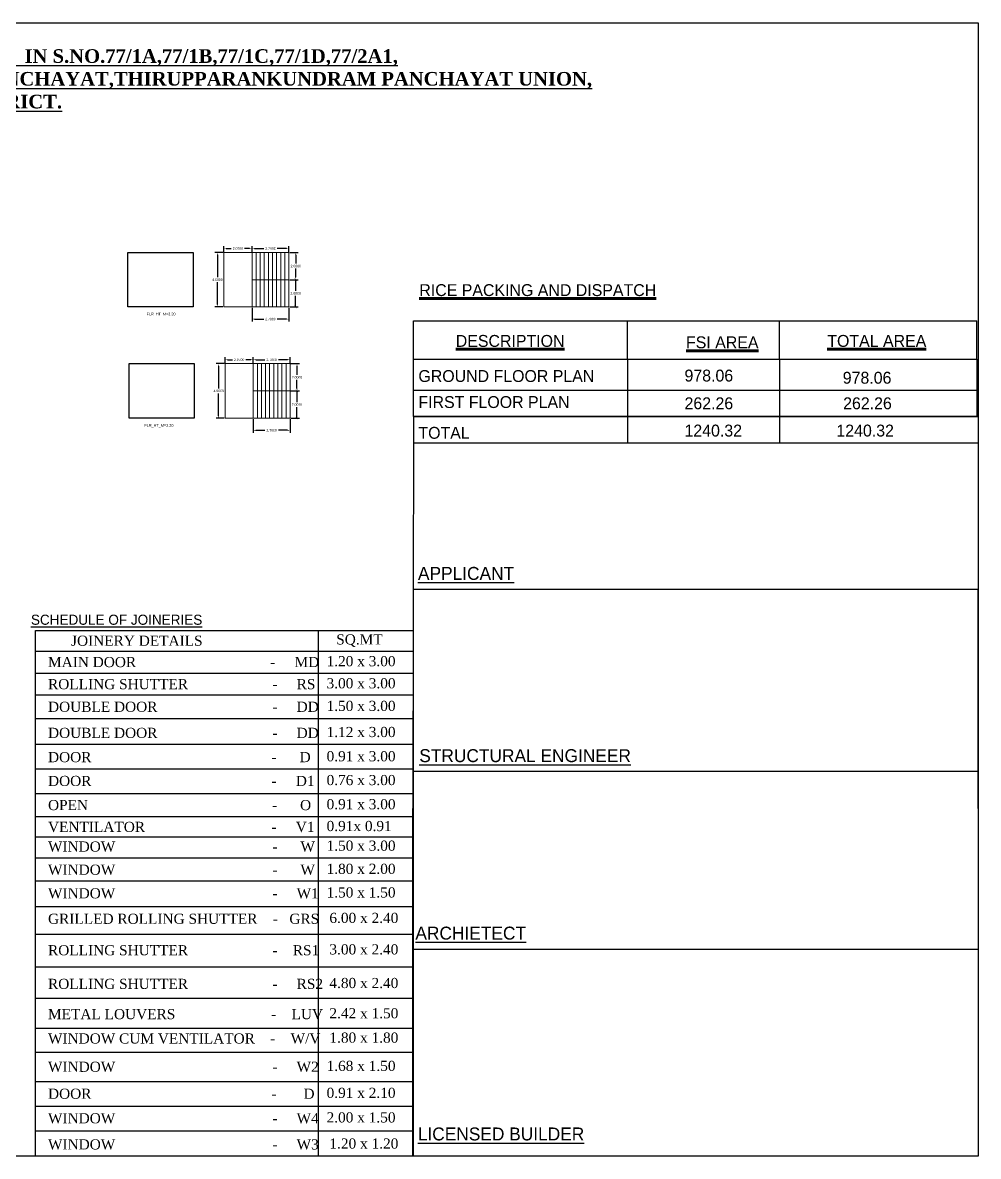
# Model space of a CAD drawing. Header units: metres. Extents: x 1422408 to 2565053, y 3723 to 80428.
# Drawn here: x 2267710.2 to 2267780.3, y 4174 to 4257.1 of the extents above; entities that cross this region are included whole.
import ezdxf

# ---------------------------------------------------------------- set-up
doc = ezdxf.new("R2010")
doc.units = ezdxf.units.M
doc.header["$LTSCALE"] = 3.5
doc.header["$MEASUREMENT"] = 0
doc.layers.get('0').update_dxf_attribs({"linetype": 'CONTINUOUS'})
doc.layers.get('DEFPOINTS').update_dxf_attribs({"linetype": 'CONTINUOUS'})
doc.layers.add('BLK_1_FLR_0_STAIR_1', color=1, linetype='CONTINUOUS')
doc.layers.add('BLK_1_FLR_1_STAIR_1', color=1, linetype='CONTINUOUS')
for name, color, linetype, lineweight in [('BLK_1_FLR_0_STAIR_1_FLIGHT_1', 7, 'CONTINUOUS', 0), ('BLK_1_FLR_0_STAIR_1_FLIGHT_2', 7, 'CONTINUOUS', 0), ('BLK_1_FLR_0_STAIR_1_LANDING_1', 7, 'CONTINUOUS', 0), ('BLK_1_FLR_1_STAIR_1_FLIGHT_1', 7, 'CONTINUOUS', 0), ('BLK_1_FLR_1_STAIR_1_FLIGHT_2', 7, 'CONTINUOUS', 0), ('BLK_1_FLR_1_STAIR_1_LANDING_1', 7, 'CONTINUOUS', 0)]:
    doc.layers.add(name, color=color, linetype=linetype, lineweight=lineweight)
doc.styles.add('ANAND', font='times.ttf')
doc.styles.add('SAR', font='times.ttf', dxfattribs={"height": 0.4})
doc.styles.add('sar dim', font='GOTHIC.TTF', dxfattribs={"height": 0.75})
doc.styles.add('THIN', font='GOTHIC.TTF', dxfattribs={"height": 1})
doc.styles.add('thin2', font='arial.ttf', dxfattribs={"height": 0.3})
doc.dimstyles.get("Standard").update_dxf_attribs({"dimtxt": 0.18, "dimasz": 0.18, "dimexe": 0.18, "dimexo": 0.0625, "dimgap": 0.09, "dimtad": 0, "dimtih": 1, "dimtoh": 1, "dimdec": 4, "dimzin": 0, "dimdsep": 46, "dimtxsty": 'Standard', "dimcen": 0.09, "dimadec": 0, "dimazin": 0, "dimtfac": 1, "dimtdec": 4, "dimtofl": 0, "dimtmove": 0, "dimatfit": 3, "dimfxl": 0, "dimtolj": 1, "dimtzin": 0, "dimarcsym": 0})
doc.dimstyles.new('STANDARD$0', dxfattribs={"dimtxt": 0.25, "dimasz": 0.1, "dimexe": 2, "dimexo": 2, "dimgap": 0, "dimtad": 0, "dimzin": 0, "dimdsep": 46, "dimtxsty": 'ANAND', "dimcen": 0.0625, "dimdle": 2.5, "dimse1": 1, "dimse2": 1, "dimclrd": 2, "dimclre": 9, "dimadec": 0, "dimazin": 0, "dimtfac": 1, "dimtix": 1, "dimtofl": 0, "dimtmove": 2, "dimatfit": 3, "dimldrblk": 'OBLIQUE', "dimfxl": 0, "dimtolj": 1, "dimtzin": 0, "dimarcsym": 0})

# ---------------------------------------------------------------- blocks, each defined once
blk = doc.blocks.new('*D609')
at = {"layer": 'BLK_1_FLR_0_STAIR_1_FLIGHT_1', "color": 0, "linetype": 'Continuous', "lineweight": -2}
for p, q in [((2267729.815, 4240.293), (2267730.438, 4240.293)), ((2267730.258, 4240.113), (2267730.258, 4239.473)), ((2267730.258, 4238.473), (2267730.258, 4239.113)), ((2267729.815, 4238.293), (2267730.438, 4238.293))]:
    blk.add_line(p, q, dxfattribs=at)
at = {"layer": 'BLK_1_FLR_0_STAIR_1_FLIGHT_1', "color": 0, "linetype": 'Continuous'}
for points in [[(2267730.228, 4240.113), (2267730.288, 4240.113), (2267730.258, 4240.293)], [(2267730.228, 4238.473), (2267730.288, 4238.473), (2267730.258, 4238.293)]]:
    blk.add_solid(points, dxfattribs=at)
at = {"layer": 'DEFPOINTS', "color": 0, "linetype": 'Continuous'}
for p in [(2267729.752, 4240.293), (2267730.258, 4240.293), (2267729.752, 4238.293)]:
    blk.add_point(p, dxfattribs=at)
at = {"layer": 'BLK_1_FLR_0_STAIR_1_FLIGHT_1', "color": 0, "linetype": 'Continuous', "insert": (2267730.258, 4239.293), "char_height": 0.18, "attachment_point": 5}
blk.add_mtext('\\A1;2.0000', dxfattribs=at)
blk = doc.blocks.new('*D610')
at = {"layer": 'BLK_1_FLR_0_STAIR_1_FLIGHT_1', "color": 0, "linetype": 'Continuous', "lineweight": -2}
for p, q in [((2267727.052, 4240.293), (2267727.052, 4240.757)), ((2267727.232, 4240.577), (2267727.907, 4240.577)), ((2267729.572, 4240.577), (2267728.897, 4240.577)), ((2267729.752, 4240.293), (2267729.752, 4240.757))]:
    blk.add_line(p, q, dxfattribs=at)
at = {"layer": 'BLK_1_FLR_0_STAIR_1_FLIGHT_1', "color": 0, "linetype": 'Continuous'}
for points in [[(2267727.232, 4240.607), (2267727.232, 4240.547), (2267727.052, 4240.577)], [(2267729.572, 4240.607), (2267729.572, 4240.547), (2267729.752, 4240.577)]]:
    blk.add_solid(points, dxfattribs=at)
at = {"layer": 'DEFPOINTS', "color": 0, "linetype": 'Continuous'}
for p in [(2267729.752, 4240.577), (2267727.052, 4240.23), (2267729.752, 4240.23)]:
    blk.add_point(p, dxfattribs=at)
at = {"layer": 'BLK_1_FLR_0_STAIR_1_FLIGHT_1', "color": 0, "linetype": 'Continuous', "insert": (2267728.402, 4240.577), "char_height": 0.18, "attachment_point": 5}
blk.add_mtext('\\A1;2.7000', dxfattribs=at)
blk = doc.blocks.new('*D611')
at = {"layer": 'BLK_1_FLR_0_STAIR_1_LANDING_1', "color": 0, "lineweight": -2}
for p, q in [((2267724.982, 4240.293), (2267724.982, 4240.757)), ((2267725.162, 4240.577), (2267725.522, 4240.577)), ((2267726.872, 4240.577), (2267726.512, 4240.577)), ((2267727.052, 4240.293), (2267727.052, 4240.757))]:
    blk.add_line(p, q, dxfattribs=at)
at = {"layer": 'BLK_1_FLR_0_STAIR_1_LANDING_1', "color": 0}
for points in [[(2267725.162, 4240.607), (2267725.162, 4240.547), (2267724.982, 4240.577)], [(2267726.872, 4240.607), (2267726.872, 4240.547), (2267727.052, 4240.577)]]:
    blk.add_solid(points, dxfattribs=at)
at = {"layer": 'DEFPOINTS', "color": 0}
for p in [(2267727.052, 4240.577), (2267724.982, 4240.23), (2267727.052, 4240.23)]:
    blk.add_point(p, dxfattribs=at)
at = {"layer": 'BLK_1_FLR_0_STAIR_1_LANDING_1', "color": 0, "insert": (2267726.017, 4240.577), "char_height": 0.18, "attachment_point": 5}
blk.add_mtext('\\A1;2.0700', dxfattribs=at)
blk = doc.blocks.new('*D612')
at = {"layer": 'BLK_1_FLR_0_STAIR_1_LANDING_1', "color": 0, "lineweight": -2}
for p, q in [((2267724.92, 4240.293), (2267724.336, 4240.293)), ((2267724.516, 4240.113), (2267724.516, 4238.473)), ((2267724.516, 4236.473), (2267724.516, 4238.113)), ((2267724.92, 4236.293), (2267724.336, 4236.293))]:
    blk.add_line(p, q, dxfattribs=at)
at = {"layer": 'BLK_1_FLR_0_STAIR_1_LANDING_1', "color": 0}
for points in [[(2267724.486, 4240.113), (2267724.546, 4240.113), (2267724.516, 4240.293)], [(2267724.486, 4236.473), (2267724.546, 4236.473), (2267724.516, 4236.293)]]:
    blk.add_solid(points, dxfattribs=at)
at = {"layer": 'DEFPOINTS', "color": 0}
for p in [(2267724.982, 4240.293), (2267724.516, 4236.293), (2267724.982, 4236.293)]:
    blk.add_point(p, dxfattribs=at)
at = {"layer": 'BLK_1_FLR_0_STAIR_1_LANDING_1', "color": 0, "insert": (2267724.516, 4238.293), "char_height": 0.18, "attachment_point": 5}
blk.add_mtext('\\A1;4.0000', dxfattribs=at)
blk = doc.blocks.new('*D613')
at = {"layer": 'BLK_1_FLR_0_STAIR_1_FLIGHT_2', "color": 0, "linetype": 'Continuous', "lineweight": -2}
for p, q in [((2267727.052, 4236.23), (2267727.052, 4235.227)), ((2267729.752, 4236.23), (2267729.752, 4235.227)), ((2267727.232, 4235.407), (2267727.907, 4235.407)), ((2267729.572, 4235.407), (2267728.897, 4235.407))]:
    blk.add_line(p, q, dxfattribs=at)
at = {"layer": 'BLK_1_FLR_0_STAIR_1_FLIGHT_2', "color": 0, "linetype": 'Continuous'}
for points in [[(2267727.232, 4235.437), (2267727.232, 4235.377), (2267727.052, 4235.407)], [(2267729.572, 4235.437), (2267729.572, 4235.377), (2267729.752, 4235.407)]]:
    blk.add_solid(points, dxfattribs=at)
at = {"layer": 'DEFPOINTS', "color": 0, "linetype": 'Continuous'}
for p in [(2267727.052, 4236.293), (2267729.752, 4236.293), (2267729.752, 4235.407)]:
    blk.add_point(p, dxfattribs=at)
at = {"layer": 'BLK_1_FLR_0_STAIR_1_FLIGHT_2', "color": 0, "linetype": 'Continuous', "insert": (2267728.402, 4235.407), "char_height": 0.18, "attachment_point": 5}
blk.add_mtext('\\A1;2.7000', dxfattribs=at)
blk = doc.blocks.new('_ArchTick')
at = {"color": 0, "linetype": 'ByBlock', "const_width": 0.15}
blk.add_lwpolyline([(-0.5, -0.5), (0.5, 0.5)], dxfattribs=at)
blk = doc.blocks.new('*D614')
at = {"layer": 'BLK_1_FLR_0_STAIR_1_FLIGHT_2', "color": 0, "linetype": 'Continuous', "lineweight": -2}
for p, q in [((2267729.815, 4238.293), (2267730.43, 4238.293)), ((2267730.25, 4238.293), (2267730.25, 4237.473)), ((2267730.25, 4236.293), (2267730.25, 4237.113)), ((2267729.815, 4236.293), (2267730.43, 4236.293))]:
    blk.add_line(p, q, dxfattribs=at)
at = {"layer": 'DEFPOINTS', "color": 0, "linetype": 'Continuous'}
for p in [(2267729.752, 4238.293), (2267729.752, 4236.293), (2267730.25, 4236.293)]:
    blk.add_point(p, dxfattribs=at)
at = {"layer": 'BLK_1_FLR_0_STAIR_1_FLIGHT_2', "color": 0, "linetype": 'Continuous', "lineweight": -2, "xscale": 0.18, "yscale": 0.18, "zscale": 0.18}
for p, rotation in [((2267730.25, 4238.293), 90), ((2267730.25, 4236.293), 270)]:
    blk.add_blockref('_ArchTick', p, dxfattribs=dict(at, rotation=rotation))
at = {"layer": 'BLK_1_FLR_0_STAIR_1_FLIGHT_2', "color": 0, "linetype": 'Continuous', "insert": (2267730.25, 4237.293), "char_height": 0.18, "attachment_point": 5}
blk.add_mtext('\\A1;2.0000', dxfattribs=at)
blk = doc.blocks.new('*D615')
at = {"layer": 'BLK_1_FLR_1_STAIR_1_FLIGHT_1', "color": 0, "linetype": 'Continuous', "lineweight": -2}
for p, q in [((2267729.905, 4232.142), (2267730.528, 4232.142)), ((2267730.348, 4231.962), (2267730.348, 4231.322)), ((2267730.348, 4230.322), (2267730.348, 4230.962)), ((2267729.905, 4230.142), (2267730.528, 4230.142))]:
    blk.add_line(p, q, dxfattribs=at)
at = {"layer": 'BLK_1_FLR_1_STAIR_1_FLIGHT_1', "color": 0, "linetype": 'Continuous'}
for points in [[(2267730.318, 4231.962), (2267730.378, 4231.962), (2267730.348, 4232.142)], [(2267730.318, 4230.322), (2267730.378, 4230.322), (2267730.348, 4230.142)]]:
    blk.add_solid(points, dxfattribs=at)
at = {"layer": 'DEFPOINTS', "color": 0, "linetype": 'Continuous'}
for p in [(2267729.842, 4232.142), (2267730.348, 4232.142), (2267729.842, 4230.142)]:
    blk.add_point(p, dxfattribs=at)
at = {"layer": 'BLK_1_FLR_1_STAIR_1_FLIGHT_1', "color": 0, "linetype": 'Continuous', "insert": (2267730.348, 4231.142), "char_height": 0.18, "attachment_point": 5}
blk.add_mtext('\\A1;2.0000', dxfattribs=at)
blk = doc.blocks.new('*D616')
at = {"layer": 'BLK_1_FLR_1_STAIR_1_FLIGHT_1', "color": 0, "linetype": 'Continuous', "lineweight": -2}
for p, q in [((2267727.142, 4232.142), (2267727.142, 4232.606)), ((2267727.322, 4232.426), (2267727.997, 4232.426)), ((2267729.662, 4232.426), (2267728.987, 4232.426)), ((2267729.842, 4232.142), (2267729.842, 4232.606))]:
    blk.add_line(p, q, dxfattribs=at)
at = {"layer": 'BLK_1_FLR_1_STAIR_1_FLIGHT_1', "color": 0, "linetype": 'Continuous'}
for points in [[(2267727.322, 4232.456), (2267727.322, 4232.396), (2267727.142, 4232.426)], [(2267729.662, 4232.456), (2267729.662, 4232.396), (2267729.842, 4232.426)]]:
    blk.add_solid(points, dxfattribs=at)
at = {"layer": 'DEFPOINTS', "color": 0, "linetype": 'Continuous'}
for p in [(2267729.842, 4232.426), (2267727.142, 4232.079), (2267729.842, 4232.079)]:
    blk.add_point(p, dxfattribs=at)
at = {"layer": 'BLK_1_FLR_1_STAIR_1_FLIGHT_1', "color": 0, "linetype": 'Continuous', "insert": (2267728.492, 4232.426), "char_height": 0.18, "attachment_point": 5}
blk.add_mtext('\\A1;2.7000', dxfattribs=at)
blk = doc.blocks.new('*D617')
at = {"layer": 'BLK_1_FLR_1_STAIR_1_LANDING_1', "color": 0, "lineweight": -2}
for p, q in [((2267725.072, 4232.142), (2267725.072, 4232.606)), ((2267725.252, 4232.426), (2267725.612, 4232.426)), ((2267726.962, 4232.426), (2267726.602, 4232.426)), ((2267727.142, 4232.142), (2267727.142, 4232.606))]:
    blk.add_line(p, q, dxfattribs=at)
at = {"layer": 'BLK_1_FLR_1_STAIR_1_LANDING_1', "color": 0}
for points in [[(2267725.252, 4232.456), (2267725.252, 4232.396), (2267725.072, 4232.426)], [(2267726.962, 4232.456), (2267726.962, 4232.396), (2267727.142, 4232.426)]]:
    blk.add_solid(points, dxfattribs=at)
at = {"layer": 'DEFPOINTS', "color": 0}
for p in [(2267727.142, 4232.426), (2267725.072, 4232.079), (2267727.142, 4232.079)]:
    blk.add_point(p, dxfattribs=at)
at = {"layer": 'BLK_1_FLR_1_STAIR_1_LANDING_1', "color": 0, "insert": (2267726.107, 4232.426), "char_height": 0.18, "attachment_point": 5}
blk.add_mtext('\\A1;2.0700', dxfattribs=at)
blk = doc.blocks.new('*D618')
at = {"layer": 'BLK_1_FLR_1_STAIR_1_LANDING_1', "color": 0, "lineweight": -2}
for p, q in [((2267725.01, 4232.142), (2267724.427, 4232.142)), ((2267724.607, 4231.962), (2267724.607, 4230.322)), ((2267724.607, 4228.322), (2267724.607, 4229.962)), ((2267725.01, 4228.142), (2267724.427, 4228.142))]:
    blk.add_line(p, q, dxfattribs=at)
at = {"layer": 'BLK_1_FLR_1_STAIR_1_LANDING_1', "color": 0}
for points in [[(2267724.577, 4231.962), (2267724.637, 4231.962), (2267724.607, 4232.142)], [(2267724.577, 4228.322), (2267724.637, 4228.322), (2267724.607, 4228.142)]]:
    blk.add_solid(points, dxfattribs=at)
at = {"layer": 'DEFPOINTS', "color": 0}
for p in [(2267725.072, 4232.142), (2267724.607, 4228.142), (2267725.072, 4228.142)]:
    blk.add_point(p, dxfattribs=at)
at = {"layer": 'BLK_1_FLR_1_STAIR_1_LANDING_1', "color": 0, "insert": (2267724.607, 4230.142), "char_height": 0.18, "attachment_point": 5}
blk.add_mtext('\\A1;4.0000', dxfattribs=at)
blk = doc.blocks.new('*D619')
at = {"layer": 'BLK_1_FLR_1_STAIR_1_FLIGHT_2', "color": 0, "linetype": 'Continuous', "lineweight": -2}
for p, q in [((2267727.142, 4228.079), (2267727.142, 4227.076)), ((2267729.842, 4228.079), (2267729.842, 4227.076)), ((2267727.322, 4227.256), (2267727.997, 4227.256)), ((2267729.662, 4227.256), (2267728.987, 4227.256))]:
    blk.add_line(p, q, dxfattribs=at)
at = {"layer": 'BLK_1_FLR_1_STAIR_1_FLIGHT_2', "color": 0, "linetype": 'Continuous'}
for points in [[(2267727.322, 4227.286), (2267727.322, 4227.226), (2267727.142, 4227.256)], [(2267729.662, 4227.286), (2267729.662, 4227.226), (2267729.842, 4227.256)]]:
    blk.add_solid(points, dxfattribs=at)
at = {"layer": 'DEFPOINTS', "color": 0, "linetype": 'Continuous'}
for p in [(2267727.142, 4228.142), (2267729.842, 4228.142), (2267729.842, 4227.256)]:
    blk.add_point(p, dxfattribs=at)
at = {"layer": 'BLK_1_FLR_1_STAIR_1_FLIGHT_2', "color": 0, "linetype": 'Continuous', "insert": (2267728.492, 4227.256), "char_height": 0.18, "attachment_point": 5}
blk.add_mtext('\\A1;2.7000', dxfattribs=at)
blk = doc.blocks.new('*D620')
at = {"layer": 'BLK_1_FLR_1_STAIR_1_FLIGHT_2', "color": 0, "linetype": 'Continuous', "lineweight": -2}
for p, q in [((2267729.905, 4230.142), (2267730.52, 4230.142)), ((2267730.34, 4230.142), (2267730.34, 4229.322)), ((2267730.34, 4228.142), (2267730.34, 4228.962)), ((2267729.905, 4228.142), (2267730.52, 4228.142))]:
    blk.add_line(p, q, dxfattribs=at)
at = {"layer": 'DEFPOINTS', "color": 0, "linetype": 'Continuous'}
for p in [(2267729.842, 4230.142), (2267729.842, 4228.142), (2267730.34, 4228.142)]:
    blk.add_point(p, dxfattribs=at)
at = {"layer": 'BLK_1_FLR_1_STAIR_1_FLIGHT_2', "color": 0, "linetype": 'Continuous', "lineweight": -2, "xscale": 0.18, "yscale": 0.18, "zscale": 0.18}
for p, rotation in [((2267730.34, 4230.142), 90), ((2267730.34, 4228.142), 270)]:
    blk.add_blockref('_ArchTick', p, dxfattribs=dict(at, rotation=rotation))
at = {"layer": 'BLK_1_FLR_1_STAIR_1_FLIGHT_2', "color": 0, "linetype": 'Continuous', "insert": (2267730.34, 4229.142), "char_height": 0.18, "attachment_point": 5}
blk.add_mtext('\\A1;2.0000', dxfattribs=at)

msp = doc.modelspace()

# ---------------------------------------------------------------- linework, layer by layer
at = {"ltscale": 0.05}
for p, q in [((2267738.88911, 4228.26165), (2267738.84212, 4199.54835)), ((2267780.2875, 4215.58843), (2267738.84212, 4215.58843)), ((2267780.2875, 4199.54835), (2267780.2875, 4215.58843)), ((2267711.18002, 4212.5934), (2267738.86955, 4212.5934)), ((2267711.18002, 4174.04688), (2267711.18002, 4212.5934)), ((2267731.89214, 4212.5934), (2267731.89214, 4174.04688)), ((2267738.86955, 4212.5934), (2267738.86955, 4174.04688)), ((2267711.18002, 4211.06565), (2267738.86955, 4211.06565)), ((2267711.18002, 4209.4477), (2267738.86955, 4209.4477)), ((2267711.18002, 4207.88016), (2267738.86955, 4207.88016)), ((2267711.18002, 4206.13675), (2267738.86955, 4206.13675)), ((2267711.18002, 4204.24368), (2267738.86955, 4204.24368)), ((2267711.18002, 4202.44194), (2267738.86955, 4202.44194)), ((2267780.2875, 4202.23859), (2267738.84212, 4202.23859)), ((2267711.18002, 4200.6268), (2267738.86955, 4200.6268)), ((2267738.84212, 4174.04688), (2267738.84212, 4199.54835)), ((2267780.2875, 4199.54835), (2267780.2875, 4174.57011)), ((2267711.18002, 4198.953), (2267738.86955, 4198.953)), ((2267711.18002, 4197.46776), (2267738.86955, 4197.46776)), ((2267711.18002, 4195.93267), (2267738.86955, 4195.93267)), ((2267711.18002, 4194.24098), (2267738.86955, 4194.24098)), ((2267711.18002, 4192.35199), (2267738.86955, 4192.35199)), ((2267711.18002, 4190.33668), (2267738.86955, 4190.33668)), ((2267780.2875, 4189.21468), (2267738.84212, 4189.21468)), ((2267711.18002, 4187.92976), (2267738.86955, 4187.92976)), ((2267711.18002, 4185.63087), (2267738.86955, 4185.63087)), ((2267711.18002, 4183.43796), (2267738.86955, 4183.43796)), ((2267711.18002, 4181.67094), (2267738.86955, 4181.67094)), ((2267711.18002, 4179.52685), (2267738.86955, 4179.52685)), ((2267711.18002, 4177.73025), (2267738.86955, 4177.73025)), ((2267738.86955, 4175.88856), (2267711.18002, 4175.88856)), ((2267738.86955, 4174.04688), (2267711.18002, 4174.04688))]:
    msp.add_line(p, q, dxfattribs=at)
for points in [[(2267633.1525, 4257.12998), (2267780.2875, 4257.12998), (2267780.2875, 4174.04688), (2267633.1525, 4174.04688)], [(2267738.88911, 4232.4719), (2267780.18897, 4232.4719), (2267780.18897, 4228.26165), (2267738.88911, 4228.26165)]]:
    msp.add_lwpolyline(points, close=True, dxfattribs=at)
at = {"lineweight": 13}
for points in [[(2267727.05235, 4238.29284), (2267729.75235, 4238.29284)], [(2267727.05235, 4236.29284), (2267729.75235, 4236.29284)], [(2267727.14247, 4230.14191), (2267729.84247, 4230.14191)], [(2267727.14247, 4228.14191), (2267729.84247, 4228.14191)]]:
    msp.add_lwpolyline(points, dxfattribs=at)
at = {"ltscale": 0.05}
for points in [[(2267738.88911, 4235.27206), (2267780.18897, 4235.27206)], [(2267738.88911, 4232.4719), (2267738.88911, 4235.27206)], [(2267754.57536, 4232.4719), (2267754.57536, 4235.27206)], [(2267765.71005, 4232.4719), (2267765.71005, 4235.27206)], [(2267780.18897, 4232.4719), (2267780.18897, 4235.27206)], [(2267754.57536, 4232.4719), (2267754.57536, 4226.33733)], [(2267765.71005, 4232.4719), (2267765.71005, 4226.33733)], [(2267738.88911, 4230.18596), (2267780.18897, 4230.18596)], [(2267738.88911, 4228.26165), (2267780.2875, 4228.26165)], [(2267738.88911, 4226.33733), (2267780.2875, 4226.33733)]]:
    msp.add_lwpolyline(points, dxfattribs=at)
at = {"layer": 'BLK_1_FLR_0_STAIR_1'}
msp.add_lwpolyline([(2267722.73096, 4240.29284), (2267722.73096, 4236.29284), (2267717.96096, 4236.29284), (2267717.96096, 4240.29284)], close=True, dxfattribs=at)
at = {"layer": 'BLK_1_FLR_0_STAIR_1_FLIGHT_1'}
for p, q in [((2267727.35235, 4238.29284), (2267727.35235, 4240.29284)), ((2267727.65235, 4238.29284), (2267727.65235, 4240.29284)), ((2267727.95235, 4238.29284), (2267727.95235, 4240.29284)), ((2267728.25235, 4238.29284), (2267728.25235, 4240.29284)), ((2267728.55235, 4238.29284), (2267728.55235, 4240.29284)), ((2267728.85235, 4238.29284), (2267728.85235, 4240.29284)), ((2267729.15235, 4238.29284), (2267729.15235, 4240.29284)), ((2267729.45235, 4238.29284), (2267729.45235, 4240.29284))]:
    msp.add_line(p, q, dxfattribs=at)
msp.add_lwpolyline([(2267727.05235, 4240.29284), (2267729.75235, 4240.29284), (2267729.75235, 4238.29284), (2267727.05235, 4238.29284)], close=True, dxfattribs=at)
at = {"layer": 'BLK_1_FLR_0_STAIR_1_FLIGHT_2'}
for p, q in [((2267727.35235, 4236.29284), (2267727.35235, 4238.29284)), ((2267727.65235, 4236.29284), (2267727.65235, 4238.29284)), ((2267727.95235, 4236.29284), (2267727.95235, 4238.29284)), ((2267728.25235, 4236.29284), (2267728.25235, 4238.29284)), ((2267728.55235, 4236.29284), (2267728.55235, 4238.29284)), ((2267728.85235, 4236.29284), (2267728.85235, 4238.29284)), ((2267729.15235, 4236.29284), (2267729.15235, 4238.29284)), ((2267729.45235, 4236.29284), (2267729.45235, 4238.29284))]:
    msp.add_line(p, q, dxfattribs=at)
msp.add_lwpolyline([(2267727.05235, 4238.29284), (2267729.75235, 4238.29284), (2267729.75235, 4236.29284), (2267727.05235, 4236.29284)], close=True, dxfattribs=at)
at = {"layer": 'BLK_1_FLR_0_STAIR_1_LANDING_1'}
msp.add_lwpolyline([(2267724.98235, 4240.29284), (2267727.05235, 4240.29284), (2267727.05235, 4236.29284), (2267724.98235, 4236.29284)], close=True, dxfattribs=at)
at = {"layer": 'BLK_1_FLR_1_STAIR_1'}
msp.add_lwpolyline([(2267722.82108, 4232.14191), (2267722.82108, 4228.14191), (2267718.05108, 4228.14191), (2267718.05108, 4232.14191)], close=True, dxfattribs=at)
at = {"layer": 'BLK_1_FLR_1_STAIR_1_FLIGHT_1'}
for p, q in [((2267727.44247, 4230.14191), (2267727.44247, 4232.14191)), ((2267727.74247, 4230.14191), (2267727.74247, 4232.14191)), ((2267728.04247, 4230.14191), (2267728.04247, 4232.14191)), ((2267728.34247, 4230.14191), (2267728.34247, 4232.14191)), ((2267728.64247, 4230.14191), (2267728.64247, 4232.14191)), ((2267728.94247, 4230.14191), (2267728.94247, 4232.14191)), ((2267729.24247, 4230.14191), (2267729.24247, 4232.14191)), ((2267729.54247, 4230.14191), (2267729.54247, 4232.14191))]:
    msp.add_line(p, q, dxfattribs=at)
msp.add_lwpolyline([(2267727.14247, 4232.14191), (2267729.84247, 4232.14191), (2267729.84247, 4230.14191), (2267727.14247, 4230.14191)], close=True, dxfattribs=at)
at = {"layer": 'BLK_1_FLR_1_STAIR_1_FLIGHT_2'}
for p, q in [((2267727.44247, 4228.14191), (2267727.44247, 4230.14191)), ((2267727.74247, 4228.14191), (2267727.74247, 4230.14191)), ((2267728.04247, 4228.14191), (2267728.04247, 4230.14191)), ((2267728.34247, 4228.14191), (2267728.34247, 4230.14191)), ((2267728.64247, 4228.14191), (2267728.64247, 4230.14191)), ((2267728.94247, 4228.14191), (2267728.94247, 4230.14191)), ((2267729.24247, 4228.14191), (2267729.24247, 4230.14191)), ((2267729.54247, 4228.14191), (2267729.54247, 4230.14191))]:
    msp.add_line(p, q, dxfattribs=at)
msp.add_lwpolyline([(2267727.14247, 4230.14191), (2267729.84247, 4230.14191), (2267729.84247, 4228.14191), (2267727.14247, 4228.14191)], close=True, dxfattribs=at)
at = {"layer": 'BLK_1_FLR_1_STAIR_1_LANDING_1'}
msp.add_lwpolyline([(2267725.07247, 4232.14191), (2267727.14247, 4232.14191), (2267727.14247, 4228.14191), (2267725.07247, 4228.14191)], close=True, dxfattribs=at)

# ---------------------------------------------------------------- texts
at = {"lineweight": 60, "style": 'THIN'}
for s, height, p in [('%%URICE PACKING AND DISPATCH', 0.8720077, (2267739.31426, 4237.0933)), ('%%UDESCRIPTION', 0.8720077, (2267741.98523, 4233.37049)), ('%%UFSI AREA', 0.8720077, (2267758.86239, 4233.26635)), ('%%UTOTAL AREA', 0.8720077, (2267769.21782, 4233.37124)), ('GROUND FLOOR PLAN', 0.8720077, (2267739.24777, 4230.7961)), ('978.06', 0.872008, (2267758.75171, 4230.82936)), ('978.06', 0.872008, (2267770.35101, 4230.67094)), ('FIRST FLOOR PLAN', 0.8720077, (2267739.24777, 4228.88998)), ('262.26', 0.872008, (2267758.75171, 4228.79751)), ('262.26', 0.872008, (2267770.37884, 4228.79751)), ('TOTAL', 0.872008, (2267739.24777, 4226.63412)), ('1240.32', 0.872008, (2267758.75171, 4226.80009)), ('1240.32', 0.872008, (2267769.8864, 4226.80009))]:
    msp.add_text(s, height=height, dxfattribs=at).set_placement(p)
for s, height, style, p in [('%%UAPPLICANT', 0.9492132, 'sar dim', (2267739.21385, 4216.29363)), ('%%USCHEDULE OF JOINERIES', 0.741393, 'sar dim', (2267710.84697, 4213.00239)), ('JOINERY DETAILS', 0.7437616, 'SAR', (2267713.78713, 4211.46365)), ('SQ.MT', 0.743762, 'SAR', (2267733.22332, 4211.5597)), ('MAIN DOOR                                   -     MD', 0.7437616, 'SAR', (2267712.09915, 4209.9006)), ('1.20 x 3.00 ', 0.7437616, 'SAR', (2267732.51667, 4209.96403)), ('ROLLING SHUTTER                      -     RS', 0.7437616, 'SAR', (2267712.09915, 4208.281)), ('3.00 x 3.00 ', 0.7437616, 'SAR', (2267732.51667, 4208.34442)), ('DOUBLE DOOR                              -     DD', 0.7437616, 'SAR', (2267712.09915, 4206.62218)), ('1.50 x 3.00 ', 0.7437616, 'SAR', (2267732.51667, 4206.68561)), ('DOUBLE DOOR                              -     DD', 0.7437616, 'SAR', (2267712.09915, 4204.71025)), ('1.12 x 3.00 ', 0.7437616, 'SAR', (2267732.51667, 4204.77368)), ('DOOR                                               -      D', 0.7437616, 'SAR', (2267712.09915, 4202.93354)), ('0.91 x 3.00 ', 0.7437616, 'SAR', (2267732.51667, 4202.99697)), ('%%USTRUCTURAL ENGINEER', 0.9492132, 'sar dim', (2267739.30908, 4202.93729)), ('DOOR                                               -     D1', 0.7437616, 'SAR', (2267712.09915, 4201.1885)), ('0.76 x 3.00 ', 0.7437616, 'SAR', (2267732.51667, 4201.25192)), ('OPEN                                                -      O', 0.7437616, 'SAR', (2267712.09915, 4199.41875)), ('0.91 x 3.00 ', 0.7437616, 'SAR', (2267732.51667, 4199.48217)), ('VENTILATOR                                 -     V1', 0.7437616, 'SAR', (2267712.09915, 4197.81969)), ('0.91x 0.91 ', 0.7437616, 'SAR', (2267732.51667, 4197.88312)), ('WINDOW                                         -      W', 0.7437616, 'SAR', (2267712.09915, 4196.3789)), ('1.50 x 3.00 ', 0.7437616, 'SAR', (2267732.51667, 4196.44232)), ('WINDOW                                         -      W', 0.7437616, 'SAR', (2267712.09915, 4194.68288)), ('1.80 x 2.00 ', 0.7437616, 'SAR', (2267732.51667, 4194.7463)), ('WINDOW                                         -     W1', 0.7437616, 'SAR', (2267712.09915, 4192.95195)), ('1.50 x 1.50 ', 0.7437616, 'SAR', (2267732.51667, 4193.01537)), ('GRILLED ROLLING SHUTTER    -   GRS', 0.7437616, 'SAR', (2267712.09915, 4191.0861)), ('6.00 x 2.40 ', 0.7437616, 'SAR', (2267732.72259, 4191.14953)), ('%%UARCHIETECT', 0.9492132, 'sar dim', (2267739.02554, 4189.93001)), ('ROLLING SHUTTER                      -    RS1', 0.7437616, 'SAR', (2267712.09915, 4188.78016)), ('3.00 x 2.40 ', 0.7437616, 'SAR', (2267732.72259, 4188.84358)), ('ROLLING SHUTTER                      -     RS2', 0.7437616, 'SAR', (2267712.09915, 4186.31437)), ('4.80 x 2.40 ', 0.7437616, 'SAR', (2267732.72259, 4186.3778)), ('2.42 x 1.50', 0.7437616, 'SAR', (2267732.72259, 4184.16119)), ('METAL LOUVERS                         -    LUV', 0.7437616, 'SAR', (2267712.09915, 4184.09776)), ('WINDOW CUM VENTILATOR    -    W/V', 0.7437616, 'SAR', (2267712.09915, 4182.31149)), ('1.80 x 1.80', 0.7437616, 'SAR', (2267732.72259, 4182.37492)), ('WINDOW                                         -     W2', 0.7437616, 'SAR', (2267712.09915, 4180.23956)), ('1.68 x 1.50 ', 0.7437616, 'SAR', (2267732.51667, 4180.30299)), ('0.91 x 2.10 ', 0.7437616, 'SAR', (2267732.51667, 4178.32713)), ('DOOR                                               -       D', 0.7437616, 'SAR', (2267712.09915, 4178.26371)), ('WINDOW                                         -     W4', 0.7437616, 'SAR', (2267712.09915, 4176.46465)), ('2.00 x 1.50 ', 0.7437616, 'SAR', (2267732.51667, 4176.52807)), ('%%ULICENSED BUILDER', 0.9492132, 'sar dim', (2267739.20266, 4175.21123)), ('WINDOW                                         -     W3', 0.7437616, 'SAR', (2267712.09915, 4174.54923)), ('1.20 x 1.20', 0.7437616, 'SAR', (2267732.72259, 4174.61266))]:
    msp.add_text(s, height=height, dxfattribs=dict(style=style)).set_placement(p)
at = {"insert": (2267583.34094, 4255.1844), "char_height": 1.00029279, "attachment_point": 1, "style": 'thin2'}
msp.add_mtext_dynamic_manual_height_columns('\\A1;{\\fTimes New Roman|b1|i0|c0|p18;\\W9.753;\\L                   \\W1;PLAN SHOWING THE PROPOSED CONSTRUCTION OF INDUSRIAL BUILDING  IN S.NO.77/1A,77/1B,77/1C,77/1D,77/2A1,\\P\\W9.84436;               \\W1;77/2A2,80/2A,80/3A,81/1A,81/1B,82/4A,84/1B,89/6,89/7,AT KUSAVAPATTI VILLAGE,VIRATHANUR PANCHAYAT,THIRUPPARANKUNDRAM PANCHAYAT UNION,\\P\\W9.63437;                          \\W1;MADURAI SOUTH TALUK,MADURAI  DISTRICT.}', width=219.7553608, gutter_width=2.5, heights=[473.14022], dxfattribs=at)
at = {"layer": 'BLK_1_FLR_0_STAIR_1', "insert": (2267720.38598, 4235.88068), "char_height": 0.2, "width": 2.4, "attachment_point": 2}
msp.add_mtext('FLR_HT_M=3.20', dxfattribs=at)
at = {"layer": 'BLK_1_FLR_1_STAIR_1', "insert": (2267720.22934, 4227.71448), "char_height": 0.2, "width": 2.4, "attachment_point": 2}
msp.add_mtext('FLR_HT_M=3.20', dxfattribs=at)

# ---------------------------------------------------------------- dimensions: what is measured, and where the dimension line sits
at = {"layer": 'BLK_1_FLR_0_STAIR_1_FLIGHT_1', "color": 1, "linetype": 'Continuous'}
dim = msp.add_linear_dim(base=(2267729.75235, 4240.57676), p1=(2267727.05235, 4240.23034), p2=(2267729.75235, 4240.23034), dimstyle='Standard', dxfattribs=at)
dim.commit()
dim.dimension.update_dxf_attribs({"geometry": '*D610', "text_midpoint": (2267728.40235, 4240.57676)})
at = {"layer": 'BLK_1_FLR_0_STAIR_1_FLIGHT_1', "color": 2, "linetype": 'Continuous'}
dim = msp.add_linear_dim(base=(2267730.25764, 4240.29284), p1=(2267729.75235, 4238.29284), p2=(2267729.75235, 4240.29284), angle=90, dimstyle='Standard', dxfattribs=at)
dim.commit()
dim.dimension.update_dxf_attribs({"geometry": '*D609', "text_midpoint": (2267730.25764, 4239.29284)})
at = {"layer": 'BLK_1_FLR_0_STAIR_1_FLIGHT_2', "color": 2, "linetype": 'Continuous'}
dim = msp.add_aligned_dim(p1=(2267729.75235, 4238.29284), p2=(2267729.75235, 4236.29284), distance=0.49724, dimstyle='STANDARD$0', override={"dimtxt": 0.18, "dimasz": 0.18, "dimexe": 0.18, "dimexo": 0.0625, "dimgap": 0.09, "dimtad": 1, "dimtih": 1, "dimtoh": 1, "dimdec": 4, "dimtxsty": 'Standard', "dimblk": 'ArchTick', "dimcen": 0.09, "dimdle": 0, "dimse1": 0, "dimse2": 0, "dimclrd": 0, "dimclre": 0, "dimtdec": 4, "dimtix": 0, "dimtmove": 0, "dimldrblk": 'ArchTick'}, dxfattribs=at)
dim.commit()
dim.dimension.update_dxf_attribs({"geometry": '*D614', "text_midpoint": (2267730.24959, 4237.29284)})
at = {"layer": 'BLK_1_FLR_0_STAIR_1_FLIGHT_2', "color": 1, "linetype": 'Continuous'}
dim = msp.add_linear_dim(base=(2267729.75235, 4235.40679), p1=(2267727.05235, 4236.29284), p2=(2267729.75235, 4236.29284), dimstyle='Standard', dxfattribs=at)
dim.commit()
dim.dimension.update_dxf_attribs({"geometry": '*D613', "text_midpoint": (2267728.40235, 4235.40679)})
at = {"layer": 'BLK_1_FLR_0_STAIR_1_LANDING_1', "color": 2}
dim = msp.add_linear_dim(base=(2267727.05235, 4240.57676), p1=(2267724.98235, 4240.23034), p2=(2267727.05235, 4240.23034), dimstyle='Standard', override={"dimtmove": 1, "dimfxl": 5}, dxfattribs=at)
dim.commit()
dim.dimension.update_dxf_attribs({"geometry": '*D611', "text_midpoint": (2267726.01735, 4240.57676)})
at = {"layer": 'BLK_1_FLR_0_STAIR_1_LANDING_1', "color": 1}
dim = msp.add_linear_dim(base=(2267724.51647, 4236.29284), p1=(2267724.98235, 4240.29284), p2=(2267724.98235, 4236.29284), angle=90, dimstyle='Standard', override={"dimtmove": 1, "dimfxl": 5}, dxfattribs=at)
dim.commit()
dim.dimension.update_dxf_attribs({"geometry": '*D612', "text_midpoint": (2267724.51647, 4238.29284)})
at = {"layer": 'BLK_1_FLR_1_STAIR_1_FLIGHT_1', "color": 1, "linetype": 'Continuous'}
dim = msp.add_linear_dim(base=(2267729.84247, 4232.42583), p1=(2267727.14247, 4232.07941), p2=(2267729.84247, 4232.07941), dimstyle='Standard', dxfattribs=at)
dim.commit()
dim.dimension.update_dxf_attribs({"geometry": '*D616', "text_midpoint": (2267728.49247, 4232.42583)})
at = {"layer": 'BLK_1_FLR_1_STAIR_1_FLIGHT_1', "color": 2, "linetype": 'Continuous'}
dim = msp.add_linear_dim(base=(2267730.34776, 4232.14191), p1=(2267729.84247, 4230.14191), p2=(2267729.84247, 4232.14191), angle=90, dimstyle='Standard', dxfattribs=at)
dim.commit()
dim.dimension.update_dxf_attribs({"geometry": '*D615', "text_midpoint": (2267730.34776, 4231.14191)})
at = {"layer": 'BLK_1_FLR_1_STAIR_1_FLIGHT_2', "color": 2, "linetype": 'Continuous'}
dim = msp.add_aligned_dim(p1=(2267729.84247, 4230.14191), p2=(2267729.84247, 4228.14191), distance=0.49724, dimstyle='STANDARD$0', override={"dimtxt": 0.18, "dimasz": 0.18, "dimexe": 0.18, "dimexo": 0.0625, "dimgap": 0.09, "dimtad": 1, "dimtih": 1, "dimtoh": 1, "dimdec": 4, "dimtxsty": 'Standard', "dimblk": 'ArchTick', "dimcen": 0.09, "dimdle": 0, "dimse1": 0, "dimse2": 0, "dimclrd": 0, "dimclre": 0, "dimtdec": 4, "dimtix": 0, "dimtmove": 0, "dimldrblk": 'ArchTick'}, dxfattribs=at)
dim.commit()
dim.dimension.update_dxf_attribs({"geometry": '*D620', "text_midpoint": (2267730.33971, 4229.14191)})
at = {"layer": 'BLK_1_FLR_1_STAIR_1_FLIGHT_2', "color": 1, "linetype": 'Continuous'}
dim = msp.add_linear_dim(base=(2267729.84247, 4227.25587), p1=(2267727.14247, 4228.14191), p2=(2267729.84247, 4228.14191), dimstyle='Standard', dxfattribs=at)
dim.commit()
dim.dimension.update_dxf_attribs({"geometry": '*D619', "text_midpoint": (2267728.49247, 4227.25587)})
at = {"layer": 'BLK_1_FLR_1_STAIR_1_LANDING_1', "color": 2}
dim = msp.add_linear_dim(base=(2267727.14247, 4232.42583), p1=(2267725.07247, 4232.07941), p2=(2267727.14247, 4232.07941), dimstyle='Standard', override={"dimtmove": 1, "dimfxl": 5}, dxfattribs=at)
dim.commit()
dim.dimension.update_dxf_attribs({"geometry": '*D617', "text_midpoint": (2267726.10747, 4232.42583)})
at = {"layer": 'BLK_1_FLR_1_STAIR_1_LANDING_1', "color": 1}
dim = msp.add_linear_dim(base=(2267724.60659, 4228.14191), p1=(2267725.07247, 4232.14191), p2=(2267725.07247, 4228.14191), angle=90, dimstyle='Standard', override={"dimtmove": 1, "dimfxl": 5}, dxfattribs=at)
dim.commit()
dim.dimension.update_dxf_attribs({"geometry": '*D618', "text_midpoint": (2267724.60659, 4230.14191)})

doc.saveas('drawing.dxf')
